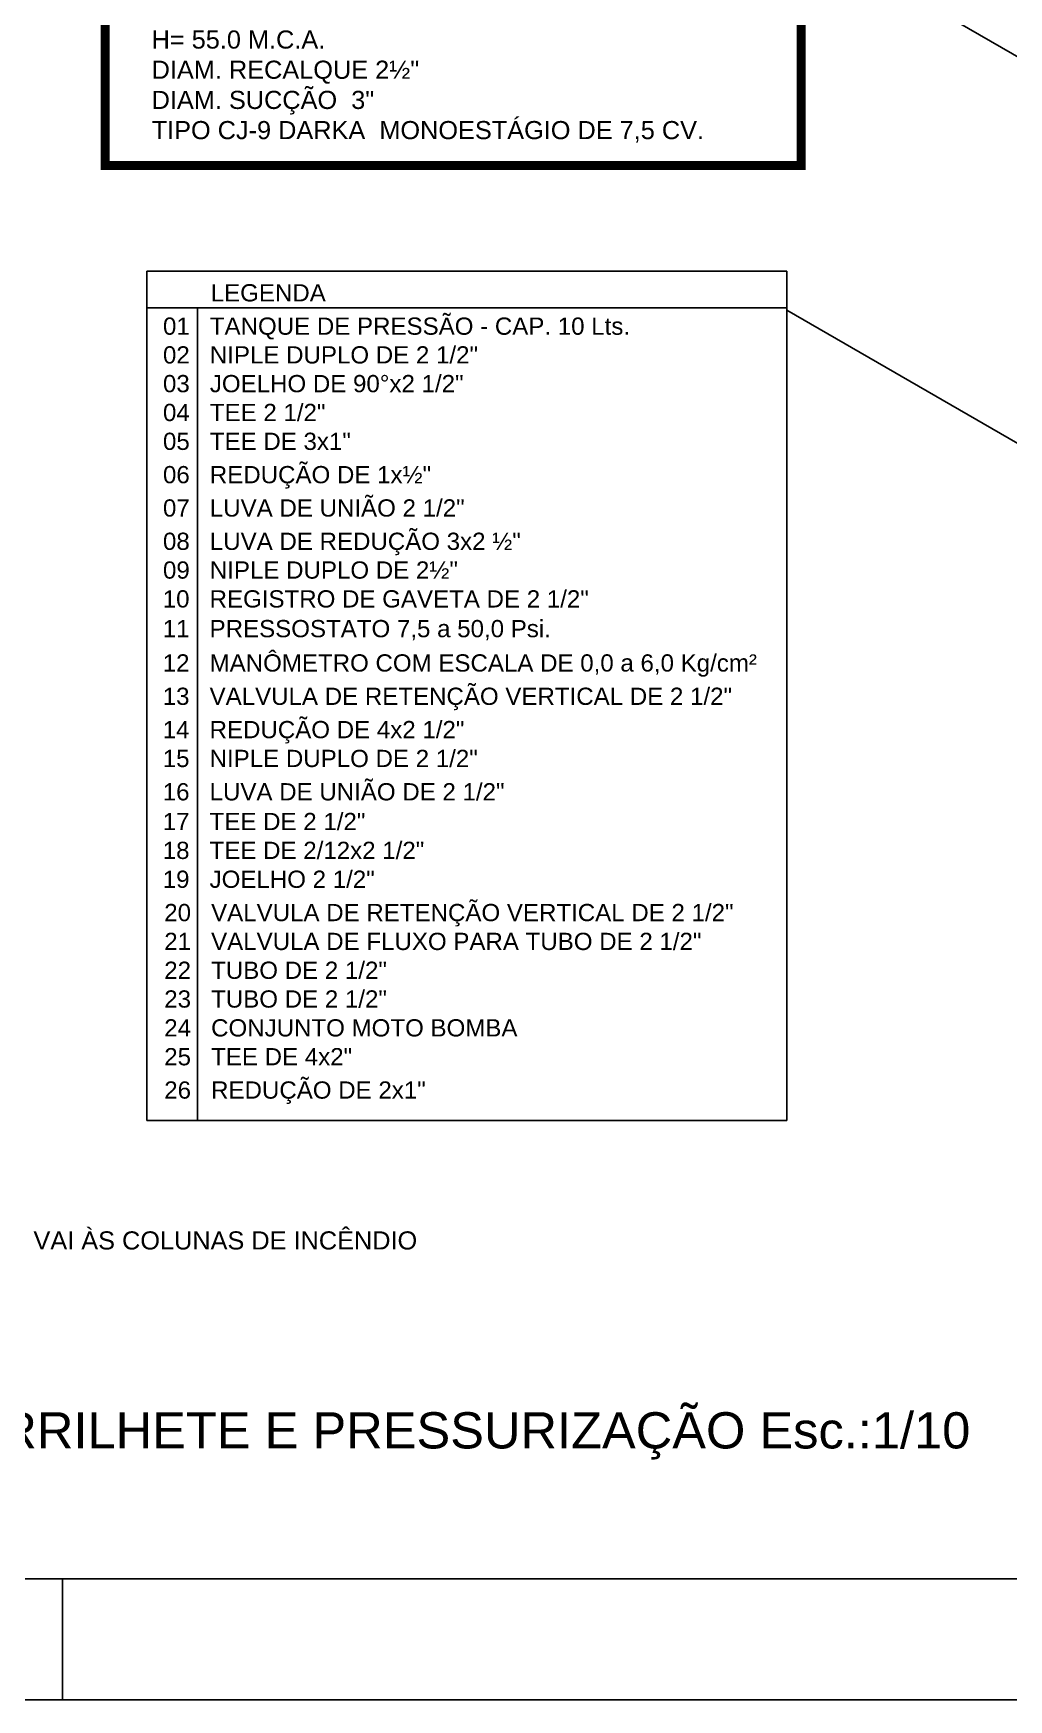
# Model space of a CAD drawing. Extents: x -120 to 1117, y 5 to 675.
# Drawn here: x 404.1 to 484.9, y 80.9 to 218.9 of the extents above; entities that cross this region are included whole.
import ezdxf

# ---------------------------------------------------------------- set-up
doc = ezdxf.new("R2010")
doc.units = 0
doc.header["$MEASUREMENT"] = 0
doc.layers.get('0').update_dxf_attribs({"linetype": 'CONTINUOUS'})
for name, color, linetype in [('00', 7, 'CONTINUOUS'), ('10', 7, 'CONTINUOUS'), ('BASE', 8, 'CONTINUOUS'), ('carimbo', 4, 'CONTINUOUS'), ('moveis', 253, 'CONTINUOUS')]:
    doc.layers.add(name, color=color, linetype=linetype)
doc.styles.get("Standard").update_dxf_attribs({"font": 'arial.ttf'})

# ---------------------------------------------------------------- blocks, each defined once
blk = doc.blocks.new('A1')
blk.add_line((131, 10), (131, 0))
blk.add_lwpolyline([(841, 0), (0, 0), (0, 594), (841, 594)], close=True)
at = {"color": 2}
blk.add_lwpolyline([(831, 10), (831, 584), (30, 584), (30, 10), (831, 10)], dxfattribs=at)

msp = doc.modelspace()

# ---------------------------------------------------------------- linework, layer by layer
at = {"color": 5, "linetype": 'Continuous', "const_width": 0.75}
msp.add_lwpolyline([(410.091, 228.107), (467.746, 228.107), (467.746, 207.968), (410.091, 207.968)], close=True, dxfattribs=at)
at = {"layer": '00', "color": 5, "linetype": 'Continuous'}
for p, q in [((413.547, 199.198), (466.549, 199.198)), ((413.547, 128.84), (413.547, 199.198)), ((466.549, 199.198), (466.549, 128.84)), ((413.547, 196.168), (466.549, 196.168)), ((417.738, 196.168), (417.738, 128.84)), ((466.549, 128.84), (413.547, 128.84))]:
    msp.add_line(p, q, dxfattribs=at)
at = {"layer": 'moveis'}
msp.add_line((443.918, 241.067), (621.01, 138.823), dxfattribs=at)
msp.add_lwpolyline([(671.069, 218.021), (762.907, 164.998), (641.555, 94.936), (466.549, 195.976)], dxfattribs=at)

# ---------------------------------------------------------------- block references
at = {"layer": 'carimbo', "linetype": 'Continuous'}
msp.add_blockref('A1', (275.544, 80.877), dxfattribs=at)

# ---------------------------------------------------------------- texts
at = {"linetype": 'Continuous', "insert": (413.937, 226.643), "char_height": 1.5, "attachment_point": 1}
msp.add_mtext('CARCTERISTICAS DO CONJUNTO MOTO BOMBAS\\P\\PQ= 30,0 M³/H\\PH= 55.0 M.C.A.\\PDIAM. RECALQUE 2½"\\PDIAM. SUCÇÃO  3"\\PTIPO CJ-9 DARKA  MONOESTÁGIO DE 7,5 CV.', dxfattribs=at)
at = {"layer": '00', "color": 7, "linetype": 'Continuous'}
for s, p in [('       LEGENDA', (414.95, 196.698)), ('01   TANQUE DE PRESSÃO - CAP. 10 Lts.', (414.877, 193.937)), ('02   NIPLE DUPLO DE 2 1/2"', (414.877, 191.557)), ('03   JOELHO DE 90°x2 1/2"', (414.877, 189.177)), ('04   TEE 2 1/2"', (414.877, 186.787)), ('05   TEE DE 3x1"', (414.877, 184.397)), ('06   REDUÇÃO DE 1x½"', (414.877, 181.636)), ('07   LUVA DE UNIÃO 2 1/2"', (414.877, 178.876)), ('08   LUVA DE REDUÇÃO 3x2 ½"', (414.877, 176.115)), ('09   NIPLE DUPLO DE 2½"', (414.877, 173.735)), ('10   REGISTRO DE GAVETA DE 2 1/2"', (414.857, 171.345)), ('11   PRESSOSTATO 7,5 a 50,0 Psi.', (414.857, 168.882)), ('12   MANÔMETRO COM ESCALA DE 0,0 a 6,0 Kg/cm²', (414.857, 166.039)), ('13   VALVULA DE RETENÇÃO VERTICAL DE 2 1/2"', (414.857, 163.278)), ('14   REDUÇÃO DE 4x2 1/2"', (414.857, 160.518)), ('15   NIPLE DUPLO DE 2 1/2"', (414.857, 158.128)), ('16   LUVA DE UNIÃO DE 2 1/2"', (414.857, 155.367)), ('17   TEE DE 2 1/2"', (414.857, 152.904)), ('18   TEE DE 2/12x2 1/2"', (414.857, 150.514)), ('19   JOELHO 2 1/2"', (414.857, 148.123)), ('20   VALVULA DE RETENÇÃO VERTICAL DE 2 1/2"', (414.982, 145.363)), ('21   VALVULA DE FLUXO PARA TUBO DE 2 1/2"', (414.982, 142.973)), ('22   TUBO DE 2 1/2"', (414.982, 140.583)), ('23   TUBO DE 2 1/2"', (414.982, 138.203)), ('24   CONJUNTO MOTO BOMBA', (414.982, 135.812)), ('25   TEE DE 4x2"', (414.982, 133.422)), ('26   REDUÇÃO DE 2x1"', (414.982, 130.662))]:
    msp.add_text(s, height=1.428, dxfattribs=at).set_placement(p)
at = {"layer": '10'}
msp.add_text('DETALHE DE BARRILHETE E PRESSURIZAÇÃO Esc.:1/10', height=3, dxfattribs=at).set_placement((368.342, 101.686))
at = {"layer": 'BASE', "color": 7, "linetype": 'Continuous'}
msp.add_text('VAI ÀS COLUNAS DE INCÊNDIO', height=1.5, dxfattribs=at).set_placement((404.15, 118.168))

doc.saveas('drawing.dxf')
